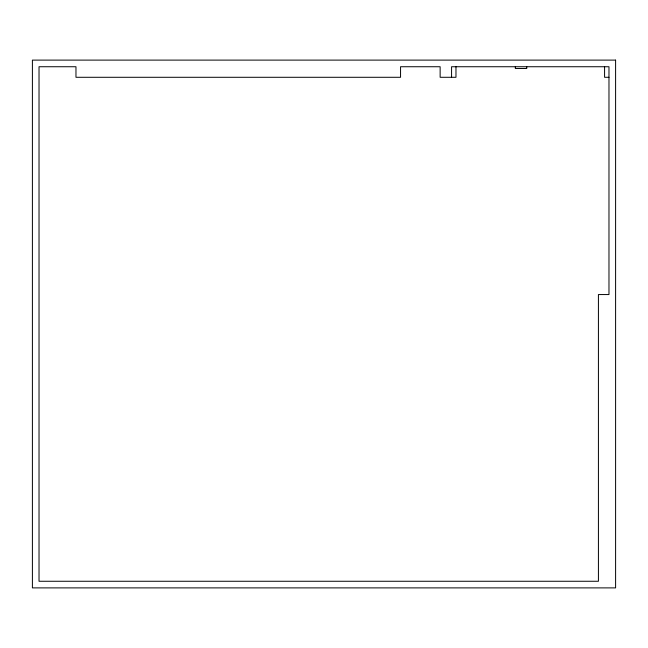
<?xml version="1.0" encoding="UTF-8"?>
<svg xmlns="http://www.w3.org/2000/svg" width="648" height="648" viewBox="0 0 648 648"><rect width="100%" height="100%" fill="white"/><g stroke="black" fill="none" stroke-linecap="round" stroke-linejoin="round"><path stroke-width="0.97" d="M608.974 77.29L604.576 77.29L604.576 66.736M526.759 66.736L526.759 68.494L515.322 68.494L515.322 66.736M455.973 66.736L455.973 77.29L440.138 77.29L440.138 66.736L400.553 66.736L400.553 77.29L75.97 77.29L75.97 66.736L39.026 66.736L39.026 581.264L598.42 581.264L598.42 294.557L608.974 294.557L608.974 66.736L451.575 66.736L451.575 77.29M615.6 60.11L32.4 60.11L32.4 587.89L615.6 587.89L615.6 60.11"/></g></svg>
